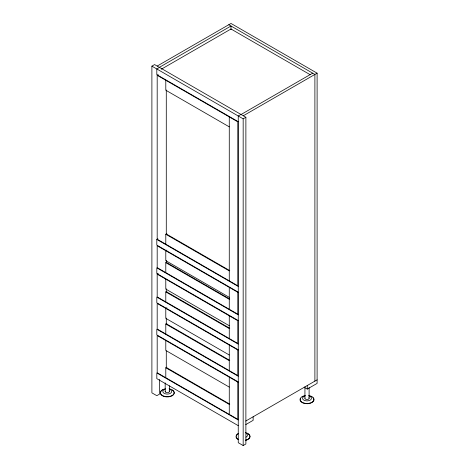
<?xml version="1.0" encoding="UTF-8"?>
<svg xmlns="http://www.w3.org/2000/svg" width="469" height="469" viewBox="0 0 469 469"><rect width="100%" height="100%" fill="white"/><g stroke="black" fill="none" stroke-linecap="round" stroke-linejoin="round"><path stroke-width="0.7" d="M245.996 437.219L246.196 437.067A4.455 2.574 0 0 0 246.196 433.432M159.519 379.48L159.519 394.13L156.816 395.689L151.892 392.852L151.892 66.135L154.6 64.575L245.879 117.273L245.879 443.985L243.171 445.55L238.252 442.707L238.252 115.995L240.96 114.43M157.185 66.065L230.994 23.45L317.108 73.164L317.108 383.402L307.265 389.088L304.188 387.312M159.396 67.343L230.994 26.006L230.994 29.664M159.519 67.413L156.816 68.978L156.816 74.659L238.252 121.676M161.301 69.23L230.994 28.99L310.144 74.688M157.185 75.298L237.883 121.887L237.883 285.814L157.185 239.225L157.185 75.298L158.264 74.671M241.084 114.5L312.676 73.164M243.294 115.779L317.108 73.164M151.892 66.135L243.171 118.833L245.879 117.273M238.252 292.134L156.816 245.117L156.816 239.436L157.895 238.809M165.792 244.197L165.792 234.254L166.876 233.626M166.876 250.106L165.792 250.727L165.792 260.67L229.271 297.323M165.792 272.606L165.792 262.663L166.876 262.036M157.185 274.166L237.883 320.761L237.883 343.49L157.185 296.895L157.185 274.166L158.264 273.544M165.792 301.866L165.792 291.923L166.876 291.296M166.876 307.775L165.792 308.403L165.792 318.345L229.271 354.992M165.792 333.969L165.792 324.026L166.876 323.405M165.792 377.721L165.792 367.778L166.876 367.151M245.756 421.045L317.108 379.855M245.756 424.597L253.137 420.335L253.137 416.783M228.778 24.728L314.892 74.448L314.892 381.133M229.271 126.859L165.792 90.212L165.792 80.269M229.763 270.613L166.284 233.967L166.284 89.931M165.792 234.254L229.271 270.9M156.816 239.436L238.252 286.453M229.763 299.029L166.284 262.376L166.284 260.389M165.792 262.663L229.271 299.31M238.252 314.863L156.816 267.846L156.816 273.527L238.252 320.544M229.271 325.732L165.792 289.08L165.792 279.137M229.763 328.288L166.284 291.642L166.284 288.798M165.792 291.923L229.271 328.57M238.252 344.129L156.816 297.106L156.816 302.792L238.252 349.81M229.763 360.391L166.284 323.745L166.284 318.058M165.792 324.026L229.271 360.673M238.252 376.232L156.816 329.215L156.816 334.895L238.252 381.913M229.271 387.095L165.792 350.449L165.792 340.506M229.763 404.143L166.284 367.497L166.284 350.888M165.792 367.778L229.271 404.425M238.252 419.984L156.816 372.961L156.816 378.647L238.252 425.664M309.106 387.593L309.106 398.345M307.265 385.536L307.265 389.088M304.932 386.819L304.932 398.292M243.171 118.833L243.171 445.55M229.271 116.916L229.271 280.843M229.271 287.38L229.271 309.253M229.271 315.789L229.271 338.518M229.271 345.049L229.271 370.621M229.271 377.152L229.271 414.367M169.356 385.794L169.356 391.527M165.182 382.868L165.182 391.474M162.35 389.803L162.35 390.079A6.959 4.016 0 0 0 162.35 395.76A6.959 4.016 0 0 0 172.193 395.76A6.959 4.016 0 0 0 172.193 390.079M308.854 397.741A2.087 1.208 0 0 1 308.461 399.189A2.087 1.208 0 0 1 305.935 399.348L305.507 399.148A2.087 1.208 0 0 1 305.014 397.982M308.819 395.584A6.959 4.016 0 0 1 312.717 401.769A6.959 4.016 0 0 1 301.321 401.769A6.959 4.016 0 0 1 305.219 395.584M313.046 397.73A6.959 4.016 0 0 1 307.928 403.721A6.959 4.016 0 0 1 300.295 398.697M302.1 396.897A6.959 4.016 0 0 1 303.543 396.258M304.076 396.1A6.959 4.016 0 0 1 305.219 395.859M308.819 395.859A6.959 4.016 0 0 1 309.962 396.1M310.501 396.258A6.959 4.016 0 0 1 311.938 396.897M309.247 396.094A4.455 2.574 0 0 1 310.431 399.969A4.455 2.574 0 0 1 303.607 399.969A4.455 2.574 0 0 1 304.791 396.094M245.428 432.623A6.959 4.016 0 0 1 250.006 436.399A6.959 4.016 0 0 1 245.428 440.174M238.129 439.236A6.959 4.016 0 0 1 238.129 433.555M247.972 433.831A6.959 4.016 0 0 1 245.428 440.45M238.129 439.512A6.959 4.016 0 0 1 236.089 436.674M236.329 435.631A6.959 4.016 0 0 1 238.129 433.831M169.104 390.923A2.087 1.208 0 0 1 168.711 392.371A2.087 1.208 0 0 1 166.184 392.53L165.762 392.33A2.087 1.208 0 0 1 165.27 391.164M169.075 388.766A6.959 4.016 0 0 1 172.973 394.951A6.959 4.016 0 0 1 161.571 394.951A6.959 4.016 0 0 1 165.469 388.766M169.497 389.276A4.455 2.574 0 0 1 170.681 393.151A4.455 2.574 0 0 1 163.857 393.151A4.455 2.574 0 0 1 165.047 389.276M237.883 292.351L157.185 245.756L157.185 267.635L237.883 314.224L237.883 292.351M237.883 350.021L157.185 303.431L157.185 328.998L237.883 375.593L237.883 350.021M237.883 382.124L157.185 335.534L157.185 372.749L237.883 419.345L237.883 382.124"/></g></svg>
